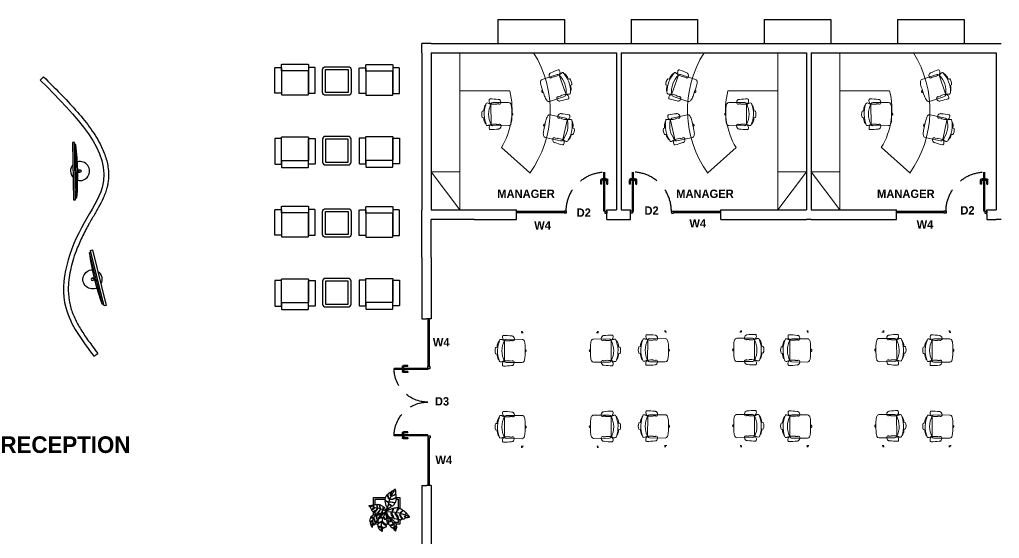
# Model space of a CAD drawing. Header units: inches. Extents: x 484217 to 497210, y -26946 to -21493.
# Drawn here: x 492017 to 492944, y -24192 to -23701 of the extents above; entities that cross this region are included whole.
import ezdxf

# ---------------------------------------------------------------- set-up
doc = ezdxf.new("R2010")
doc.units = ezdxf.units.IN
doc.header["$LTSCALE"] = 20
doc.header["$MEASUREMENT"] = 0
for name, pattern in [('DASHED', [0.75, 0.5, -0.25]), ('HIDDEN2', [0.1875, 0.125, -0.0625]), ('TRATTEGGIATA2', [9.525, 6.35, -3.175])]:
    doc.linetypes.add(name, pattern=pattern)
doc.layers.add('A-furniture', color=50, linetype='Continuous', lineweight=9)
doc.layers.add('I-ANNO-TEXT', color=7, linetype='Continuous', lineweight=18)
for name, color, linetype in [('Ceco.NET 17', 3, 'Continuous'), ('GLAZING', 4, 'Continuous'), ('I-FURN', 4, 'Continuous'), ('I-WALL-IN', 3, 'Continuous')]:
    doc.layers.add(name, color=color, linetype=linetype)
doc.styles.add('MICRO', font='')
doc.styles.get('MICRO').set_extended_font_data('MicrogrammaSSi', bold=True)

# ---------------------------------------------------------------- blocks, each defined once
blk = doc.blocks.new('A$C6A0E07C9')
at = {"layer": 'A-furniture'}
for p, q in [((-0.214, 0.272), (0.118, 0.288)), ((-0.012, 0.242), (-0.025, 0.242)), ((-0.011, 0.243), (-0.012, 0.242)), ((-0.008, 0.248), (-0.011, 0.243)), ((-0.011, 0.243), (-0.011, 0.243)), ((0.038, 0.251), (-0.003, 0.25)), ((0.042, 0.251), (0.045, 0.247)), ((0.045, 0.247), (0.046, 0.246)), ((0.046, 0.246), (0.048, 0.245)), ((0.048, 0.245), (0.048, 0.245)), ((0.159, 0.25), (0.179, -0.167)), ((-0.291, 0.02), (-0.289, 0.029)), ((-0.288, 0.01), (-0.291, 0.02)), ((-0.289, 0.029), (-0.284, 0.038)), ((-0.282, 0.002), (-0.288, 0.01)), ((-0.284, 0.038), (-0.276, 0.044)), ((-0.274, -0.003), (-0.282, 0.002)), ((-0.276, 0.044), (-0.267, 0.046)), ((-0.269, 0.177), (-0.266, 0.205)), ((0.315, 0.121), (0.306, 0.12)), ((0.313, 0.121), (0.347, 0.116)), ((0.315, 0.152), (0.319, 0.129)), ((0.351, 0.113), (0.36, 0.088)), ((0.364, 0.015), (0.358, -0.011)), ((0.36, 0.088), (0.366, 0.051)), ((0.366, 0.051), (0.364, 0.015)), ((-0.264, -0.004), (-0.274, -0.003)), ((-0.189, -0.217), (0.143, -0.2)), ((0.009, -0.176), (-0.004, -0.177)), ((0.009, -0.176), (0.009, -0.176)), ((0.01, -0.176), (0.009, -0.176)), ((0.013, -0.182), (0.01, -0.176)), ((0.059, -0.18), (0.018, -0.183)), ((0.063, -0.179), (0.066, -0.175)), ((0.066, -0.175), (0.067, -0.174)), ((0.067, -0.174), (0.069, -0.173)), ((0.069, -0.173), (0.069, -0.173)), ((0.296, -0.147), (0.284, -0.159)), ((0.311, -0.022), (0.322, -0.023)), ((0.32, -0.023), (0.355, -0.015)), ((0.355, -0.015), (0.356, -0.013)), ((0.356, -0.013), (0.358, -0.011))]:
    blk.add_line(p, q, dxfattribs=at)
for centre, radius, start, end in [((0.594, -0.035), 0.893, 162.1203, 164.4323), ((-0.21, 0.223), 0.0487, 94.526, 161.0109), ((0.027, 0.278), 0.0792, 129.4999, 189.1152), ((-0.022, 0.271), 0.0292, 192.0047, 264.4409), ((0.007, 0.283), 0.0635, 94.0792, 117.5938), ((-0.004, 0.244), 0.00623, 84.8455, 131.3174), ((0.224, -0.892), 1.257, 92.3594, 100.1757), ((0.037, 0.241), 0.0101, 64.5281, 88.6391), ((0.001, 1.553), 1.309, 272.0899, 276.676), ((0.117, 0.241), 0.0463, 34.0902, 88.4441), ((0.149, 0.274), 0.0211, 279.8693, 313.3434), ((-0.249, 0.025), 0.471, 334.5973, 30.9732), ((0.17, 0.245), 0.0129, 130.1366, 158.0173), ((0.187, 0.181), 0.0779, 100.0525, 108.2672), ((0.108, 0.326), 0.0879, 309.6726, 333.0223), ((0.172, 0.345), 0.0192, 28.1256, 89.2436), ((-1.125, 2.793), 2.849, 297.1157, 298.0695), ((-0.92, -0.013), 1.143, 14.0931, 15.0056), ((0.121, 0.323), 0.0749, 330.3794, 24.513), ((0.234, 0.223), 0.0597, 72.5282, 107.7011), ((0.195, 0.222), 0.0806, 25.5198, 45.5387), ((-0.301, 0.026), 0.614, 339.6108, 22.0467), ((0.128, 0.125), 0.189, 8.0925, 40.8276), ((0.182, 0.142), 0.452, 175.5289, 182.0991), ((72.219, 3.627), 72.574, 182.76527, 182.92488), ((0.31, 0.129), 0.0088, 301.088, 3.1667), ((0.347, 0.111), 0.00513, 22.8184, 91.0076), ((0.081, -0.062), 0.341, 182.481, 200.7553), ((-0.186, -0.16), 0.0572, 202.8821, 266.1169), ((0.052, -0.207), 0.0792, 176.5782, 236.1936), ((0.002, -0.206), 0.0292, 101.2525, 173.6887), ((0.017, -0.177), 0.00623, 234.376, 280.848), ((0.058, -0.17), 0.0101, 277.0543, 301.1654), ((0.152, -1.479), 1.309, 89.0174, 93.6036), ((0.138, -0.155), 0.0449, 276.7939, 330.1521), ((0.172, -0.191), 0.0211, 52.3501, 85.8241), ((0.197, -0.155), 0.0211, 212.6602, 229.0352), ((0.163, -0.292), 0.122, 63.0548, 80.6357), ((0.136, -0.248), 0.0879, 32.6712, 56.0209), ((-0.92, -0.013), 1.143, 350.6964, 351.6126), ((0.149, -0.244), 0.0749, 341.1805, 35.314), ((0.324, 0.055), 0.26, 246.1539, 250.8174), ((0.249, -0.153), 0.0392, 254.2998, 275.9911), ((0.254, -0.14), 0.0518, 269.3553, 293.3788), ((0.116, -0.038), 0.211, 328.6962, 1.8079), ((0.318, -0.031), 0.00903, 2.1237, 63.3709), ((0.031, -0.214), 0.0635, 248.0997, 271.6142), ((0.131, 0.976), 1.257, 265.5178, 273.334), ((0.202, -0.26), 0.0192, 276.4498, 337.5679)]:
    blk.add_arc(centre, radius, start, end, dxfattribs=at)
blk = doc.blocks.new('*U164')
at = {"layer": 'A-furniture'}
for p, q in [((2.5, -0.6), (2.5, 0)), ((3.3, -0.6), (0, -0.6)), ((0.8, -0.6), (0.8, -1.65)), ((1.992, -1.476), (2.525, -2.072))]:
    blk.add_line(p, q, dxfattribs=at)
at = {"layer": 'A-furniture', "linetype": 'HIDDEN2'}
blk.add_line((2.5, 0), (3.3, -0.6), dxfattribs=at)
at = {"layer": 'A-furniture'}
for centre, radius, start, end in [((1.189, -0.145), 1.554, 255.5214, 301.111), ((1.204, -0.234), 2.264, 237.868, 305.7215)]:
    blk.add_arc(centre, radius, start, end, dxfattribs=at)
for p, rotation in [((1.323, -1.428), 86.85652716130764), ((0.691, -2.585), 248.0226334994808), ((1.546, -2.651), 279.5773348211345)]:
    blk.add_blockref('A$C6A0E07C9', p, dxfattribs=dict(at, rotation=rotation))
blk = doc.blocks.new('EIHFEOUH')
at = {"linetype": 'ByBlock'}
for points in [[(275, 0), (-275, 0, 0.414214), (-285, -10), (-285, -130, 0.414214), (-275, -140), (275, -140, 0.414214), (285, -130), (285, -10, 0.414214)], [(-415, -70), (-295, -70, -0.414214), (-285, -80), (-285, -600, -0.414214), (-295, -610), (-415, -610, -0.414214), (-425, -600), (-425, -80, -0.414214)], [(-275, -140), (275, -140, -0.414214), (285, -150), (285, -630, -0.414214), (275, -640), (-275, -640, -0.414214), (-285, -630), (-285, -150, -0.414214)], [(415, -70), (295, -70, 0.414214), (285, -80), (285, -600, 0.414214), (295, -610), (415, -610, 0.414214), (425, -600), (425, -80, 0.414214)]]:
    blk.add_lwpolyline(points, format="xyb", close=True, dxfattribs=at)
blk = doc.blocks.new('1505774114')
for p, q in [((381, 1577, 616), (411, 1577, 616)), ((413, 1557, 26), (395, 1557, 26)), ((2781, 1557, 26), (2799, 1557, 26)), ((2813, 1577, 616), (2783, 1577, 616)), ((381, -23, 616), (411, -23, 616)), ((413, -3, 26), (395, -3, 26)), ((2781, -3, 26), (2799, -3, 26)), ((2813, -23, 616), (2783, -23, 616))]:
    blk.add_line(p, q)
at = {"extrusion": (1.22461e-16, 1, 0)}
for centre, radius in [((-381, 586, 1577), 10.5), ((-381, 586, 1577), 8.5), ((-2813, 586, 1577), 10.5), ((-2813, 586, 1577), 8.5)]:
    blk.add_circle(centre, radius, dxfattribs=at)
at = {"extrusion": (0, -1, 0)}
for centre, radius in [((381, 586, 23), 10.5), ((381, 586, 23), 8.5), ((2813, 586, 23), 10.5), ((2813, 586, 23), 8.5)]:
    blk.add_circle(centre, radius, dxfattribs=at)
blk = doc.blocks.new('glass door- 1500')
for p, q in [((410375, -9162), (410375, -8433)), ((410396, -9162), (410396, -8433)), ((411811, -9162), (411811, -8433)), ((411832, -9162), (411832, -8433)), ((410311, -8728), (410311, -8632)), ((410364, -8611), (410332, -8611)), ((410332, -8728), (410332, -8643)), ((410364, -8643), (410332, -8643)), ((410375, -8600), (410364, -8600)), ((410364, -8653), (410364, -8600)), ((410375, -8653), (410364, -8653)), ((410396, -8600), (410407, -8600)), ((410396, -8653), (410407, -8653)), ((410407, -8653), (410407, -8600)), ((410407, -8611), (410439, -8611)), ((410407, -8643), (410439, -8643)), ((410439, -8728), (410439, -8643)), ((410461, -8728), (410461, -8632)), ((411747, -8728), (411747, -8632)), ((411800, -8611), (411768, -8611)), ((411800, -8643), (411768, -8643)), ((411768, -8728), (411768, -8643)), ((411811, -8600), (411800, -8600)), ((411800, -8653), (411800, -8600)), ((411811, -8653), (411800, -8653)), ((411832, -8600), (411843, -8600)), ((411832, -8653), (411843, -8653)), ((411843, -8653), (411843, -8600)), ((411843, -8611), (411875, -8611)), ((411843, -8643), (411875, -8643)), ((411875, -8728), (411875, -8643)), ((411896, -8728), (411896, -8632)), ((410332, -8728), (410311, -8728)), ((410439, -8728), (410461, -8728)), ((411768, -8728), (411747, -8728)), ((411875, -8728), (411896, -8728)), ((410332, -9162), (410332, -9209)), ((410375, -9162), (410332, -9162)), ((410375, -9209), (410332, -9209)), ((410375, -9162), (410375, -9209)), ((410375, -9162), (410375, -9209)), ((410375, -9162), (410396, -9162)), ((411832, -9162), (411811, -9162)), ((411832, -9162), (411832, -9209)), ((411832, -9162), (411832, -9209)), ((411832, -9162), (411875, -9162)), ((411832, -9209), (411875, -9209)), ((411875, -9162), (411875, -9209))]:
    blk.add_line(p, q)
for points in [[(410375, -8433), (410396, -8433)], [(411832, -8433), (411811, -8433)]]:
    blk.add_lwpolyline(points)
at = {"linetype": 'DASHED', "ltscale": 50}
for centre, start, end in [((410375, -9162), 0, 90), ((411832, -9162), 90, 180)]:
    blk.add_arc(centre, 729, start, end, dxfattribs=at)
for centre, start, end in [((410332, -8632), 90, 180), ((410439, -8632), 0, 90), ((411768, -8632), 90, 180), ((411875, -8632), 0, 90)]:
    blk.add_arc(centre, 21.4, start, end)
blk = doc.blocks.new('glass doors- 900')
for p, q in [((387017, -14483), (387017, -14387)), ((387070, -14366), (387038, -14366)), ((387038, -14483), (387038, -14398)), ((387070, -14398), (387038, -14398)), ((387081, -14355), (387070, -14355)), ((387070, -14408), (387070, -14355)), ((387081, -14408), (387070, -14408)), ((387081, -15046), (387081, -14225)), ((387102, -15046), (387102, -14226)), ((387102, -14355), (387113, -14355)), ((387102, -14408), (387113, -14408)), ((387113, -14408), (387113, -14355)), ((387113, -14366), (387145, -14366)), ((387113, -14398), (387145, -14398)), ((387145, -14483), (387145, -14398)), ((387167, -14483), (387167, -14387)), ((387038, -14483), (387017, -14483)), ((387145, -14483), (387167, -14483)), ((387038, -15046), (387038, -15093)), ((387081, -15046), (387038, -15046)), ((387081, -15093), (387038, -15093)), ((387081, -15046), (387081, -15093)), ((387081, -15046), (387081, -15093)), ((387081, -15046), (387102, -15046)), ((387895, -15046), (387895, -15093)), ((387895, -15046), (387895, -15093)), ((387895, -15046), (387895, -15046)), ((387895, -15046), (387938, -15046)), ((387895, -15093), (387938, -15093)), ((387938, -15046), (387938, -15093))]:
    blk.add_line(p, q)
for centre, start, end in [((387038, -14387), 90, 180), ((387145, -14387), 0, 90)]:
    blk.add_arc(centre, 21.4, start, end)
at = {"linetype": 'DASHED', "ltscale": 50}
blk.add_arc((387070, -15050), 825, 358.6028, 89.255, dxfattribs=at)
blk = doc.blocks.new('asdas')
for points in [[(124, 1937.4), (95.1, 1820.9)], [(99, 1819.9), (127.9, 1936.4)], [(127.9, 1936.4), (124, 1937.4)], [(102.8, 1823.1), (129.8, 1931.8)], [(129.8, 1931.8), (126.9, 1932.5)], [(118.3, 1874.4), (123.2, 1873.2)], [(118.9, 1876.8), (121.4, 1876.2)], [(119.5, 1879.2), (124.4, 1878)], [(95.1, 1820.9), (99, 1819.9)], [(99.9, 1823.8), (102.8, 1823.1)]]:
    blk.add_lwpolyline(points)
for points in [[(102.8, 1823.1, 0.053571), (129.8, 1931.8)], [(114.2, 1858, 1.292134), (123.6, 1895.6)], [(112.8, 1892.3, 0.392563), (106.3, 1865.9)]]:
    blk.add_lwpolyline(points, format="xyb")
blk.add_circle((123.8, 1875.6), 2.5)
blk = doc.blocks.new('Drawing10')
at = {"layer": 'Ceco.NET 17', "color": 7}
for p, q in [((-0.02, 0.263), (-0.059, 0.273)), ((0.029, 0.247), (-0.02, 0.263)), ((0.07, 0.24), (0.029, 0.247)), ((0.103, 0.231), (0.07, 0.24)), ((0.156, 0.21), (0.103, 0.231)), ((0.189, 0.199), (0.156, 0.21))]:
    blk.add_line(p, q, dxfattribs=at)
for points in [[(0.331, 0.528), (0.32, 0.524), (0.312, 0.519), (0.305, 0.512), (0.303, 0.502), (0.302, 0.488), (0.297, 0.489), (0.297, 0.5), (0.294, 0.505), (0.289, 0.504), (0.28, 0.496), (0.271, 0.491), (0.266, 0.483), (0.266, 0.466), (0.266, 0.443), (0.266, 0.43), (0.262, 0.426), (0.26, 0.433), (0.259, 0.456), (0.261, 0.479), (0.255, 0.482), (0.243, 0.473), (0.234, 0.468), (0.226, 0.462), (0.22, 0.453), (0.218, 0.439), (0.225, 0.417), (0.233, 0.398), (0.243, 0.379), (0.242, 0.371), (0.236, 0.375), (0.232, 0.386), (0.223, 0.402), (0.212, 0.423), (0.209, 0.437), (0.198, 0.435), (0.188, 0.417), (0.184, 0.408), (0.18, 0.396), (0.174, 0.372), (0.189, 0.355), (0.203, 0.347), (0.221, 0.334), (0.227, 0.323), (0.23, 0.315), (0.224, 0.319), (0.217, 0.33), (0.2, 0.34), (0.183, 0.352), (0.174, 0.355), (0.174, 0.348), (0.177, 0.325), (0.183, 0.3), (0.19, 0.282), (0.203, 0.266), (0.203, 0.253), (0.194, 0.21), (0.213, 0.227), (0.233, 0.24), (0.269, 0.267), (0.269, 0.27), (0.26, 0.283), (0.237, 0.295), (0.233, 0.306), (0.241, 0.302), (0.265, 0.293), (0.279, 0.277), (0.288, 0.276), (0.289, 0.275), (0.292, 0.278), (0.308, 0.291), (0.319, 0.301), (0.325, 0.309), (0.32, 0.318), (0.302, 0.321), (0.281, 0.325), (0.255, 0.331), (0.243, 0.335), (0.248, 0.336), (0.269, 0.337), (0.297, 0.331), (0.325, 0.325), (0.335, 0.326), (0.341, 0.338), (0.345, 0.361), (0.349, 0.379), (0.349, 0.394), (0.332, 0.39), (0.302, 0.376), (0.276, 0.372), (0.258, 0.37), (0.259, 0.376), (0.278, 0.377), (0.297, 0.384), (0.318, 0.394), (0.338, 0.4), (0.346, 0.41), (0.345, 0.427), (0.343, 0.446), (0.323, 0.442), (0.306, 0.43), (0.285, 0.42), (0.272, 0.42), (0.286, 0.427), (0.309, 0.438), (0.328, 0.452), (0.34, 0.456), (0.34, 0.479), (0.34, 0.499), (0.34, 0.512), (0.336, 0.519)], [(-0.066, 0.275), (-0.059, 0.28), (-0.052, 0.283), (-0.038, 0.283), (-0.021, 0.284), (-0.008, 0.285), (-0.001, 0.28), (0.001, 0.27), (0.005, 0.258), (0.009, 0.257), (0.006, 0.266), (0.004, 0.277), (0.005, 0.287), (0.009, 0.289), (0.02, 0.292), (0.03, 0.295), (0.038, 0.296), (0.048, 0.289), (0.052, 0.271), (0.055, 0.257), (0.057, 0.245), (0.063, 0.247), (0.06, 0.265), (0.055, 0.282), (0.051, 0.293), (0.049, 0.298), (0.052, 0.3), (0.067, 0.298), (0.08, 0.297), (0.093, 0.295), (0.094, 0.279), (0.097, 0.261), (0.102, 0.245), (0.103, 0.236), (0.107, 0.232), (0.109, 0.237), (0.105, 0.253), (0.1, 0.268), (0.099, 0.281), (0.103, 0.293), (0.109, 0.29), (0.118, 0.283), (0.131, 0.278), (0.144, 0.268), (0.147, 0.25), (0.145, 0.229), (0.148, 0.216), (0.151, 0.222), (0.151, 0.232), (0.15, 0.246), (0.151, 0.254), (0.149, 0.261), (0.153, 0.261), (0.16, 0.255), (0.17, 0.243), (0.175, 0.232), (0.184, 0.219), (0.192, 0.204), (0.184, 0.192), (0.172, 0.182), (0.164, 0.173), (0.153, 0.168), (0.138, 0.166), (0.128, 0.169), (0.131, 0.178), (0.139, 0.192), (0.144, 0.201), (0.145, 0.207), (0.136, 0.207), (0.13, 0.198), (0.123, 0.175), (0.119, 0.165), (0.113, 0.16), (0.101, 0.159), (0.086, 0.159), (0.076, 0.16), (0.07, 0.168), (0.077, 0.18), (0.094, 0.197), (0.105, 0.21), (0.108, 0.221), (0.104, 0.225), (0.097, 0.212), (0.086, 0.2), (0.075, 0.19), (0.066, 0.176), (0.059, 0.166), (0.051, 0.163), (0.037, 0.164), (0.027, 0.167), (0.011, 0.182), (0.024, 0.189), (0.046, 0.208), (0.056, 0.22), (0.06, 0.228), (0.061, 0.236), (0.054, 0.234), (0.048, 0.221), (0.034, 0.207), (0.02, 0.2), (0.006, 0.19), (-0.006, 0.192), (-0.016, 0.199), (-0.022, 0.206), (-0.025, 0.215), (-0.009, 0.225), (0.006, 0.233), (0.015, 0.242), (0.01, 0.245), (0, 0.238), (-0.011, 0.232), (-0.025, 0.222), (-0.03, 0.223), (-0.033, 0.231), (-0.041, 0.249), (-0.053, 0.26), (-0.063, 0.271)], [(-0.02, -0.051), (-0.027, -0.031), (-0.033, -0.013), (-0.042, 0.014), (-0.044, 0.024), (-0.029, 0.039), (-0.019, 0.044), (-0.016, 0.05), (-0.023, 0.049), (-0.034, 0.045), (-0.042, 0.037), (-0.049, 0.037), (-0.053, 0.049), (-0.049, 0.062), (-0.045, 0.089), (-0.037, 0.094), (-0.019, 0.097), (-0.004, 0.096), (0, 0.099), (-0.007, 0.101), (-0.027, 0.105), (-0.039, 0.105), (-0.037, 0.111), (-0.028, 0.119), (-0.014, 0.13), (-0.001, 0.143), (0.017, 0.14), (0.033, 0.129), (0.045, 0.128), (0.038, 0.133), (0.027, 0.138), (0.027, 0.145), (0.037, 0.147), (0.069, 0.152), (0.123, 0.156), (0.151, 0.158), (0.123, 0.138), (0.091, 0.116), (0.071, 0.087), (0.054, 0.088), (0.05, 0.102), (0.057, 0.122), (0.054, 0.125), (0.046, 0.111), (0.044, 0.093), (0.051, 0.08), (0.055, 0.068), (0.049, 0.052), (0.039, 0.035), (0.025, 0.043), (0.021, 0.065), (0.012, 0.088), (0.004, 0.093), (0.009, 0.078), (0.014, 0.06), (0.016, 0.044), (0.023, 0.032), (0.031, 0.023), (0.024, 0.008), (0.015, -0.005), (0.009, -0.013), (0, 0), (-0.004, 0.026), (-0.01, 0.039), (-0.012, 0.029), (-0.007, 0.004), (-0.004, -0.007), (0.003, -0.017), (-0.011, -0.021), (-0.018, -0.023)], [(0.547, 0.11), (0.54, 0.118), (0.532, 0.126), (0.525, 0.137), (0.516, 0.148), (0.509, 0.156), (0.5, 0.156), (0.49, 0.152), (0.48, 0.141), (0.478, 0.146), (0.486, 0.156), (0.5, 0.159), (0.5, 0.166), (0.494, 0.172), (0.48, 0.183), (0.468, 0.192), (0.455, 0.2), (0.441, 0.194), (0.428, 0.187), (0.419, 0.178), (0.411, 0.169), (0.405, 0.172), (0.414, 0.183), (0.423, 0.191), (0.434, 0.198), (0.441, 0.202), (0.446, 0.208), (0.437, 0.213), (0.416, 0.227), (0.401, 0.232), (0.387, 0.234), (0.37, 0.217), (0.362, 0.2), (0.351, 0.184), (0.342, 0.185), (0.354, 0.197), (0.36, 0.213), (0.369, 0.226), (0.376, 0.235), (0.375, 0.241), (0.365, 0.245), (0.35, 0.245), (0.332, 0.242), (0.31, 0.239), (0.301, 0.227), (0.293, 0.205), (0.288, 0.186), (0.284, 0.196), (0.291, 0.218), (0.295, 0.226), (0.297, 0.231), (0.293, 0.234), (0.278, 0.23), (0.257, 0.222), (0.245, 0.217), (0.23, 0.21), (0.219, 0.207), (0.193, 0.203), (0.197, 0.184), (0.202, 0.158), (0.211, 0.143), (0.223, 0.13), (0.23, 0.115), (0.248, 0.106), (0.267, 0.098), (0.294, 0.089), (0.297, 0.095), (0.294, 0.111), (0.284, 0.125), (0.273, 0.14), (0.267, 0.158), (0.267, 0.172), (0.271, 0.174), (0.277, 0.171), (0.277, 0.152), (0.288, 0.135), (0.296, 0.124), (0.305, 0.103), (0.306, 0.087), (0.325, 0.084), (0.344, 0.081), (0.362, 0.076), (0.368, 0.082), (0.366, 0.093), (0.354, 0.119), (0.344, 0.135), (0.336, 0.148), (0.328, 0.168), (0.334, 0.172), (0.346, 0.152), (0.358, 0.13), (0.373, 0.107), (0.377, 0.091), (0.376, 0.078), (0.383, 0.072), (0.403, 0.068), (0.412, 0.067), (0.426, 0.069), (0.43, 0.074), (0.422, 0.085), (0.416, 0.103), (0.405, 0.125), (0.401, 0.139), (0.401, 0.148), (0.407, 0.147), (0.411, 0.135), (0.419, 0.116), (0.427, 0.095), (0.438, 0.082), (0.454, 0.076), (0.462, 0.078), (0.473, 0.085), (0.479, 0.096), (0.47, 0.116), (0.474, 0.124), (0.478, 0.112), (0.485, 0.101), (0.49, 0.094), (0.501, 0.098), (0.515, 0.102), (0.524, 0.106), (0.537, 0.105)], [(0.203, 0.147), (0.221, 0.112), (0.237, 0.101), (0.268, 0.081), (0.273, 0.073), (0.272, 0.067), (0.27, 0.056), (0.274, 0.051), (0.278, 0.064), (0.283, 0.071), (0.29, 0.066), (0.298, 0.059), (0.31, 0.052), (0.313, 0.037), (0.311, 0.023), (0.307, 0.007), (0.31, -0.006), (0.316, 0), (0.315, 0.011), (0.318, 0.027), (0.322, 0.035), (0.327, 0.03), (0.335, 0.013), (0.345, -0.005), (0.344, -0.017), (0.333, -0.03), (0.322, -0.044), (0.33, -0.043), (0.337, -0.033), (0.348, -0.031), (0.349, -0.048), (0.344, -0.067), (0.339, -0.086), (0.335, -0.104), (0.312, -0.083), (0.306, -0.071), (0.299, -0.066), (0.302, -0.055), (0.313, -0.049), (0.315, -0.041), (0.306, -0.046), (0.294, -0.053), (0.291, -0.06), (0.279, -0.055), (0.266, -0.047), (0.255, -0.032), (0.269, -0.019), (0.287, -0.014), (0.3, -0.011), (0.299, -0.004), (0.286, -0.007), (0.271, -0.009), (0.256, -0.017), (0.247, -0.019), (0.238, -0.009), (0.233, 0.008), (0.233, 0.019), (0.228, 0.033), (0.237, 0.041), (0.256, 0.042), (0.265, 0.044), (0.264, 0.049), (0.256, 0.047), (0.236, 0.046), (0.228, 0.045), (0.222, 0.073), (0.216, 0.101), (0.206, 0.131)]]:
    blk.add_lwpolyline(points, close=True, dxfattribs=at)
for points in [[(0.206, 0.225), (0.234, 0.312), (0.243, 0.364), (0.261, 0.413), (0.297, 0.476), (0.326, 0.508)], [(0, 0.276), (0, 0.4), (0.182, 0.4)], [(0.025, 0.293), (0.025, 0.375), (0.175, 0.375)], [(0.224, 0.4), (0.232, 0.4)], [(0.237, 0.375), (0.242, 0.375)], [(0.259, 0.375), (0.295, 0.375)], [(0.338, 0.4), (0.4, 0.4), (0.4, 0.232)], [(0.348, 0.375), (0.375, 0.375), (0.375, 0.24)], [(0.126, 0.15), (0.09, 0.139), (0.044, 0.125), (0.007, 0.107), (-0.008, 0.075), (-0.019, 0.031), (-0.023, -0.012)], [(0, 0.23), (0, 0.238)], [(0, 0.142), (0, 0.191)], [(0.025, 0.19), (0.025, 0.202)], [(0.025, 0.134), (0.025, 0.169)], [(0.191, 0.189), (0.191, 0.164), (0.19, 0.141), (0.192, 0.118), (0.197, 0.094), (0.2, 0.079), (0.194, 0.076), (0.179, 0.082), (0.168, 0.093), (0.161, 0.107), (0.154, 0.102), (0.16, 0.091), (0.17, 0.076), (0.189, 0.069), (0.204, 0.057), (0.205, 0.04), (0.208, 0.023), (0.207, 0.007), (0.202, -0.007), (0.191, -0.008), (0.166, 0.008), (0.152, 0.026), (0.139, 0.043), (0.134, 0.037), (0.142, 0.022), (0.155, 0.007), (0.177, -0.01), (0.191, -0.021), (0.193, -0.032), (0.183, -0.043), (0.173, -0.051), (0.157, -0.061), (0.142, -0.052), (0.13, -0.036), (0.12, -0.034), (0.124, -0.043), (0.137, -0.054), (0.149, -0.063), (0.148, -0.067), (0.134, -0.077), (0.132, -0.096), (0.132, -0.113), (0.12, -0.102), (0.105, -0.09), (0.089, -0.075), (0.081, -0.058), (0.084, -0.048), (0.105, -0.042), (0.116, -0.037), (0.111, -0.031), (0.094, -0.037), (0.081, -0.04), (0.072, -0.043), (0.072, -0.025), (0.072, -0.007), (0.072, 0.008), (0.082, 0.015), (0.108, 0.023), (0.117, 0.031), (0.121, 0.039), (0.112, 0.035), (0.102, 0.028), (0.084, 0.025), (0.072, 0.035), (0.072, 0.055), (0.078, 0.07), (0.087, 0.087), (0.099, 0.088), (0.124, 0.093), (0.14, 0.094), (0.135, 0.098), (0.121, 0.099), (0.102, 0.098), (0.098, 0.102), (0.103, 0.108), (0.116, 0.119), (0.13, 0.132), (0.191, 0.189)], [(0.185, 0.178), (0.165, 0.136), (0.14, 0.087), (0.126, 0.037), (0.12, -0.01), (0.114, -0.055), (0.117, -0.082), (0.127, -0.102)], [(0.212, 0.19), (0.269, 0.184), (0.331, 0.182), (0.383, 0.173), (0.451, 0.152), (0.511, 0.127), (0.529, 0.115)], [(0.375, 0.234), (0.375, 0.222)], [(0.072, 0), (0.018, 0)], [(0.025, 0.03), (0.025, 0.042)], [(0.11, 0.025), (0.029, 0.025)], [(0.153, 0.025), (0.14, 0.025)], [(0.179, 0), (0.164, 0)], [(0.235, 0), (0.204, 0)], [(0.231, 0.025), (0.207, 0.025)], [(0.218, 0.108), (0.265, 0.06), (0.283, 0.028), (0.312, -0.014), (0.323, -0.05), (0.331, -0.093)], [(0.315, 0), (0.309, 0)], [(0.318, 0.025), (0.311, 0.025)], [(0.375, 0.099), (0.375, 0.025), (0.33, 0.025)], [(0.4, 0.068), (0.4, 0), (0.342, 0)]]:
    blk.add_lwpolyline(points, dxfattribs=at)
for radius, start, end in [(0.152, 66.8462, 69.1635), (0.152, 207.3985, 208.1983), (0.11, 239.4978, 242.4297), (0.11, 256.133, 263.4421)]:
    blk.add_arc((0.19, 0.193), radius, start, end, dxfattribs=at)

msp = doc.modelspace()

# ---------------------------------------------------------------- linework, layer by layer
for p, q in [((492469.5, -23701.35, 6.93), (492469.5, -23723.85, 6.93)), ((492532.5, -23701.35, 6.93), (492532.5, -23723.85, 6.93)), ((492595.5, -23701.35, 6.93), (492595.5, -23723.85, 6.93)), ((492658.5, -23701.35, 6.93), (492658.5, -23723.85, 6.93)), ((492721.5, -23701.35, 6.93), (492721.5, -23723.85, 6.93)), ((492784.5, -23701.35, 6.93), (492784.5, -23723.85, 6.93)), ((492847.5, -23701.35, 6.93), (492847.5, -23723.85, 6.93)), ((492910.5, -23701.35, 6.93), (492910.5, -23723.85, 6.93)), ((492039.94, -23755.59, 6.93), (492036.77, -23758.79, 6.93)), ((492087.52, -24019.9, 6.93), (492091.11, -24017.19, 6.93))]:
    msp.add_line(p, q)
msp.add_spline([(492036.77, -23758.79, 6.93), (492095.27, -23860.11, 6.93), (492078.25, -23893.55, 6.93), (492060.86, -23973.73, 6.93), (492087.52, -24019.9, 6.93)], degree=3)
msp.add_open_spline([(492039.94, -23755.59, 6.93), (492045.16, -23760.77, 6.93), (492050.39, -23765.97, 6.93), (492060.57, -23776.4, 6.93), (492065.53, -23781.63, 6.93), (492074.84, -23792.15, 6.93), (492079.2, -23797.43, 6.93), (492087.01, -23808.09, 6.93), (492090.46, -23813.46, 6.93), (492095.29, -23822.73, 6.93), (492096.97, -23826.59, 6.93), (492099.58, -23834.39, 6.93), (492100.51, -23838.34, 6.93), (492101.39, -23845.6, 6.93), (492101.47, -23848.91, 6.93), (492101.08, -23853.86, 6.93), (492100.87, -23855.5, 6.93), (492100.37, -23858.21, 6.93), (492100.14, -23859.27, 6.93), (492099.65, -23861.18, 6.93), (492099.41, -23862.03, 6.93), (492098.88, -23863.72, 6.93), (492098.6, -23864.56, 6.93), (492097.68, -23867.06, 6.93), (492097, -23868.71, 6.93), (492094.86, -23873.44, 6.93), (492093.25, -23876.49, 6.93), (492089.85, -23882.57, 6.93), (492088.06, -23885.6, 6.93), (492085.39, -23890.15, 6.93), (492084.5, -23891.67, 6.93), (492083.04, -23894.2, 6.93), (492082.47, -23895.21, 6.93), (492081.34, -23897.24, 6.93), (492080.79, -23898.26, 6.93), (492079.15, -23901.33, 6.93), (492078.08, -23903.4, 6.93), (492075.02, -23909.66, 6.93), (492073.13, -23913.89, 6.93), (492069.07, -23924.23, 6.93), (492067.1, -23930.36, 6.93), (492064.29, -23942.5, 6.93), (492063.45, -23948.52, 6.93), (492063.16, -23958.69, 6.93), (492063.4, -23962.92, 6.93), (492064.36, -23968.95, 6.93), (492064.76, -23970.84, 6.93), (492065.73, -23974.57, 6.93), (492066.32, -23976.42, 6.93), (492068.35, -23981.96, 6.93), (492070.06, -23985.63, 6.93), (492074.03, -23992.91, 6.93), (492076.29, -23996.53, 6.93), (492081.16, -24003.76, 6.93), (492083.77, -24007.37, 6.93), (492087.99, -24013.05, 6.93), (492089.55, -24015.12, 6.93), (492091.11, -24017.19, 6.93)], degree=3, knots=[0, 0, 0, 0, 57.064339, 57.064339, 114.128678, 114.128678, 171.193018, 171.193018, 228.257357, 228.257357, 268.319604, 268.319604, 308.381852, 308.381852, 341.286461, 341.286461, 357.598545, 357.598545, 368.155775, 368.155775, 376.613663, 376.613663, 385.071552, 385.071552, 401.987328, 401.987328, 433.867763, 433.867763, 465.748198, 465.748198, 481.645141, 481.645141, 492.193353, 492.193353, 502.741564, 502.741564, 523.837988, 523.837988, 566.030834, 566.030834, 626.217574, 626.217574, 686.404314, 686.404314, 730.748683, 730.748683, 751.400954, 751.400954, 772.053225, 772.053225, 813.563208, 813.563208, 855.073191, 855.073191, 896.583174, 896.583174, 920.254065, 920.254065, 920.254065, 920.254065])
at = {"layer": 'GLAZING', "elevation": 6.93}
for points in [[(492532.18, -23882.89), (492487.18, -23882.89)], [(492532.18, -23884.24), (492487.18, -23884.24)], [(492532.18, -23882.89), (492532.18, -23884.24)], [(492635.56, -23882.89), (492635.56, -23884.24)], [(492680.56, -23882.89), (492635.56, -23882.89)], [(492680.56, -23884.24), (492635.56, -23884.24)], [(492891.45, -23882.89), (492846.45, -23882.89)], [(492891.45, -23884.24), (492846.45, -23884.24)], [(492891.45, -23882.89), (492891.45, -23884.24)], [(492403.67, -24029.51), (492403.67, -23984.51)], [(492405.02, -24029.51), (492405.02, -23984.51)], [(492403.67, -24029.51), (492405.02, -24029.51)], [(492403.67, -24029.51), (492405.02, -24029.51)], [(492403.67, -24097.01), (492405.02, -24097.01)], [(492403.67, -24142.01), (492403.67, -24097.01)], [(492403.67, -24097.01), (492405.02, -24097.01)], [(492405.02, -24142.01), (492405.02, -24097.01)]]:
    msp.add_lwpolyline(points, dxfattribs=at)
at = {"layer": 'I-FURN', "elevation": 6.93}
for points in [[(492328.05, -23772.96), (492306.45, -23772.96, -0.414214), (492303.75, -23770.26), (492303.75, -23748.66, -0.414214), (492306.45, -23745.96), (492328.05, -23745.96, -0.414214), (492330.75, -23748.66), (492330.75, -23770.26, -0.414214)], [(492328.05, -23811.89), (492306.45, -23811.89, 0.414214), (492303.75, -23814.59), (492303.75, -23836.19, 0.414214), (492306.45, -23838.89), (492328.05, -23838.89, 0.414214), (492330.75, -23836.19), (492330.75, -23814.59, 0.414214)], [(492328.05, -23907.31), (492306.45, -23907.31, -0.414214), (492303.75, -23904.61), (492303.75, -23883.01, -0.414214), (492306.45, -23880.31), (492328.05, -23880.31, -0.414214), (492330.75, -23883.01), (492330.75, -23904.61, -0.414214)], [(492328.05, -23946.25), (492306.45, -23946.25, 0.414214), (492303.75, -23948.95), (492303.75, -23970.55, 0.414214), (492306.45, -23973.25), (492328.05, -23973.25, 0.414214), (492330.75, -23970.55), (492330.75, -23948.95, 0.414214)]]:
    msp.add_lwpolyline(points, format="xyb", close=True, dxfattribs=at)
for points in [[(492328.05, -23770.26), (492306.45, -23770.26), (492306.45, -23748.66), (492328.05, -23748.66)], [(492328.05, -23814.59), (492306.45, -23814.59), (492306.45, -23836.19), (492328.05, -23836.19)], [(492328.05, -23904.61), (492306.45, -23904.61), (492306.45, -23883.01), (492328.05, -23883.01)], [(492328.05, -23948.95), (492306.45, -23948.95), (492306.45, -23970.55), (492328.05, -23970.55)]]:
    msp.add_lwpolyline(points, close=True, dxfattribs=at)
at = {"layer": 'I-WALL-IN'}
for p, q in [((492469.5, -23701.35, 6.93), (492532.5, -23701.35, 6.93)), ((492595.5, -23701.35, 6.93), (492658.5, -23701.35, 6.93)), ((492721.5, -23701.35, 6.93), (492784.5, -23701.35, 6.93)), ((492847.5, -23701.35, 6.93), (492910.5, -23701.35, 6.93)), ((492406.54, -23723.85, 6.93), (492397.54, -23723.85, 6.93)), ((492397.54, -23732.85, 6.93), (492397.54, -23723.85, 6.93)), ((492406.54, -23723.85, 6.93), (492581.68, -23723.85, 6.93)), ((492581.68, -23723.85, 6.93), (492586.18, -23723.85, 6.93)), ((492586.18, -23723.85, 6.93), (492761.31, -23723.85, 6.93)), ((492761.31, -23723.85, 6.93), (492765.81, -23723.85, 6.93)), ((492765.81, -23723.85, 6.93), (492940.95, -23723.85, 6.93)), ((492940.95, -23723.85, 6.93), (492945.45, -23723.85, 6.93)), ((492397.54, -23732.85, 6.93), (492397.54, -23881.35, 6.93)), ((492406.54, -23732.85, 6.93), (492581.68, -23732.85, 6.93)), ((492406.54, -23732.85, 6.93), (492406.54, -23881.35, 6.93)), ((492581.68, -23732.85, 6.93), (492581.68, -23881.35, 6.93)), ((492586.18, -23732.85, 6.93), (492761.31, -23732.85, 6.93)), ((492586.18, -23732.85, 6.93), (492586.18, -23881.35, 6.93)), ((492761.31, -23732.85, 6.93), (492761.31, -23881.35, 6.93)), ((492765.81, -23732.85, 6.93), (492940.95, -23732.85, 6.93)), ((492765.81, -23732.85, 6.93), (492765.81, -23881.35, 6.93)), ((492940.95, -23732.85, 6.93), (492940.95, -23881.35, 6.93)), ((492397.54, -23926.35, 6.93), (492397.54, -23881.35, 6.93)), ((492406.54, -23881.35, 6.93), (492447.04, -23881.35, 6.93)), ((492487.18, -23885.85, 6.93), (492487.18, -23881.35, 6.93)), ((492487.18, -23890.35, 6.93), (492487.18, -23884.24, 6.93)), ((492572.68, -23885.85, 6.93), (492572.68, -23881.35, 6.93)), ((492572.68, -23890.35, 6.93), (492572.68, -23885.85, 6.93)), ((492595.06, -23885.85, 6.93), (492595.06, -23881.35, 6.93)), ((492595.06, -23890.35, 6.93), (492595.06, -23885.85, 6.93)), ((492680.56, -23885.85, 6.93), (492680.56, -23881.35, 6.93)), ((492680.56, -23890.35, 6.93), (492680.56, -23885.85, 6.93)), ((492846.45, -23885.85, 6.93), (492846.45, -23881.35, 6.93)), ((492846.45, -23890.35, 6.93), (492846.45, -23885.85, 6.93)), ((492931.95, -23885.85, 6.93), (492931.95, -23881.35, 6.93)), ((492931.95, -23885.85, 6.93), (492931.95, -23890.35, 6.93)), ((492406.54, -23926.35, 6.93), (492406.54, -23890.35, 6.93)), ((492447.04, -23890.35, 6.93), (492406.54, -23890.35, 6.93)), ((492581.68, -23890.35, 6.93), (492586.18, -23890.35, 6.93)), ((492765.81, -23890.35, 6.93), (492761.31, -23890.35, 6.93)), ((492945.45, -23890.35, 6.93), (492940.95, -23890.35, 6.93)), ((492397.54, -23926.35, 6.93), (492397.54, -23984.51, 6.93)), ((492406.54, -23926.35, 6.93), (492406.54, -23984.51, 6.93)), ((492397.54, -23984.51, 6.93), (492402.04, -23984.51, 6.93)), ((492397.54, -24142.01, 6.93), (492397.54, -24200.17, 6.93)), ((492397.54, -24142.01, 6.93), (492402.04, -24142.01, 6.93)), ((492406.54, -24142.01, 6.93), (492406.54, -24200.17, 6.93))]:
    msp.add_line(p, q, dxfattribs=at)
at = {"layer": 'I-WALL-IN', "elevation": 6.93}
for points in [[(492447.04, -23881.35), (492487.18, -23881.35)], [(492572.68, -23881.35), (492581.68, -23881.35)], [(492586.18, -23881.35), (492595.06, -23881.35)], [(492680.56, -23881.35), (492761.31, -23881.35)], [(492765.81, -23881.35), (492846.45, -23881.35)], [(492931.95, -23881.35), (492940.95, -23881.35)], [(492447.04, -23890.35), (492487.18, -23890.35)], [(492572.68, -23890.35), (492581.68, -23890.35)], [(492586.18, -23890.35), (492595.06, -23890.35)], [(492680.56, -23890.35), (492761.31, -23890.35)], [(492765.81, -23890.35), (492846.45, -23890.35)], [(492931.95, -23890.35), (492940.95, -23890.35)], [(492406.54, -23984.51), (492402.04, -23984.51)], [(492406.54, -24142.01), (492402.04, -24142.01)]]:
    msp.add_lwpolyline(points, dxfattribs=at)

# ---------------------------------------------------------------- block references
at = {"yscale": 44.99999999999999, "zscale": 44.99999999999999}
for p, xscale, rotation in [((492406.54, -23732.85, 6.93), -44.99999999999999, 90), ((492761.31, -23732.85, 6.93), 44.99999999999999, 270), ((492765.81, -23732.85, 6.93), -44.99999999999999, 90)]:
    msp.add_blockref('*U164', p, dxfattribs=dict(at, xscale=xscale, rotation=rotation))
at = {"linetype": 'Continuous', "xscale": 0.45, "yscale": 0.45, "zscale": 0.45, "rotation": 15.00000000019579}
msp.add_blockref('asdas', (492238.98, -24674.32, 3.81), dxfattribs=at)
at = {"linetype": 'Continuous', "xscale": -0.45, "yscale": 0.45, "zscale": 0.45}
msp.add_blockref('asdas', (492141.81, -24791.16, 3.81), dxfattribs=at)
at = {"layer": 'A-furniture'}
for p, xscale, yscale, zscale, rotation in [((492483.42, -24013.18, 6.92), 45.00000000027777, 45.00000000027777, 45.00000000027777, 176.8565271613339), ((492569.01, -24012.86, 45.86), -45.00000000027777, 45, 45, 183.1434728386661), ((492618.95, -24012.52, 7.2), 45.00000000027777, 45.00000000027777, 45.00000000027777, 176.8565271613339), ((492704.54, -24012.2, 46.14), -45.00000000027777, 45, 45, 183.1434728386661), ((492753.42, -24012.64, 5.34), 45.00000000027777, 45.00000000027777, 45.00000000027777, 176.8565271613339), ((492839.01, -24012.32, 44.28), -45.00000000027777, 45, 45, 183.1434728386661), ((492887.9, -24012.77, 4.57), 45.00000000027777, 45.00000000027777, 45.00000000027777, 176.8565271613339), ((492483.42, -24085.18, 6.11), 45.00000000027777, 45.00000000027777, 45.00000000027777, 176.8565271613339), ((492569.01, -24084.86, 45.05), -45.00000000027777, 45, 45, 183.1434728386661), ((492618.95, -24084.52, 6.39), 45.00000000027777, 45.00000000027777, 45.00000000027777, 176.8565271613339), ((492704.54, -24084.2, 45.33), -45.00000000027777, 45, 45, 183.1434728386661), ((492753.42, -24084.64, 6.15), 45.00000000027777, 45.00000000027777, 45.00000000027777, 176.8565271613339), ((492839.01, -24084.32, 45.09), -45.00000000027777, 45, 45, 183.1434728386661), ((492887.9, -24084.77, 5.38), 45.00000000027777, 45.00000000027777, 45.00000000027777, 176.8565271613339)]:
    msp.add_blockref('A$C6A0E07C9', p, dxfattribs=dict(at, xscale=xscale, yscale=yscale, zscale=zscale, rotation=rotation))
at = {"layer": 'Ceco.NET 17', "xscale": 62.77618433859136, "yscale": 62.77618433859136, "zscale": 62.77618433859136}
msp.add_blockref('Drawing10', (492351.78, -24178.74, 17.55), dxfattribs=at)
at = {"layer": 'GLAZING'}
for p, xscale, yscale, zscale in [((509989.39, -23205.46, 6.93), -0.04500000025145709, 0.04499999998952262, 0.04499999999999744), ((475178.35, -23205.46, 6.93), 0.04500000025145709, 0.04500000025145709, 0.04500000025145709), ((510348.66, -23205.46, 6.93), -0.04500000025145709, 0.04499999998952262, 0.04499999999999744)]:
    msp.add_blockref('glass doors- 900', p, dxfattribs=dict(at, xscale=xscale, yscale=yscale, zscale=zscale))
at = {"layer": 'GLAZING', "xscale": -0.04374999998544808, "yscale": 0.04374999998544808, "zscale": 0.04375000000038654, "rotation": 90}
msp.add_blockref('glass door- 1500', (492002.48, -6077.48, 6.93), dxfattribs=at)
at = {"layer": 'I-FURN', "xscale": -0.04499999998952262, "yscale": 0.04499999998952262, "zscale": 0.04499999999999744}
for p in [(492277.71, -23743.65, 6.93), (492357.39, -23743.97, 6.93), (492277.71, -23878.01, 6.93), (492357.39, -23878.33, 6.93)]:
    msp.add_blockref('EIHFEOUH', p, dxfattribs=at)
at = {"layer": 'I-FURN', "xscale": 0.04499999998952262, "yscale": 0.04499999998952262, "zscale": 0.04499999998952262, "rotation": 180}
for p in [(492277.71, -23841.2, 6.93), (492357.39, -23840.88, 6.93), (492277.71, -23975.55, 6.93), (492357.39, -23975.23, 6.93)]:
    msp.add_blockref('EIHFEOUH', p, dxfattribs=at)
at = {"layer": 'I-FURN', "linetype": 'TRATTEGGIATA2', "xscale": 0.04499999998952262, "yscale": 0.04499999998952262, "zscale": 0.04499999998952262, "rotation": 90}
for p in [(492563.19, -24123.13, -24.81), (492698.72, -24122.46, -24.52), (492833.2, -24122.59, -24.76), (492967.67, -24122.71, -25.54)]:
    msp.add_blockref('1505774114', p, dxfattribs=at)

# ---------------------------------------------------------------- texts
at = {"layer": 'I-ANNO-TEXT', "attachment_point": 1, "style": 'MICRO'}
for s, insert, char_height in [('{\\fBahnschrift Light|b1|i0|c0|p34;MANAGER }', (492468.97, -23862.2, 6.93), 7.875), ('{\\fBahnschrift Light|b1|i0|c0|p34;MANAGER }', (492638.19, -23862.2, 6.93), 7.875), ('{\\fBahnschrift Light|b1|i0|c0|p34;MANAGER }', (492828.14, -23862.2, 6.93), 7.875), ('{\\fBahnschrift Light|b1|i0|c0|p34;D2}', (492544.03, -23880.03, 6.93), 7.875), ('{\\fBahnschrift Light|b1|i0|c0|p34;D2}', (492608.15, -23878.11, 6.93), 7.875), ('{\\fBahnschrift Light|b1|i0|c0|p34;D2}', (492906.94, -23877.89, 6.93), 7.875), ('{\\fBahnschrift Light|b1|i0|c0|p34;W4}', (492503.92, -23892.08, 6.93), 7.875), ('{\\fBahnschrift Light|b1|i0|c0|p34;W4}', (492650.69, -23890.18, 6.93), 7.875), ('{\\fBahnschrift Light|b1|i0|c0|p34;W4}', (492865.62, -23891.17, 6.93), 7.875), ('{\\fBahnschrift Light|b1|i0|c0|p34;W4}', (492408.07, -24002.73, 6.93), 7.875), ('{\\fBahnschrift Light|b1|i0|c0|p34;D3}', (492409.98, -24058.59, 6.93), 7.875), ('{\\fBahnschrift Light|b1|i0|c0|p34;RECEPTION}', (491999.1, -24095.63, 6.93), 15.75), ('{\\fBahnschrift Light|b1|i0|c0|p34;W4}', (492410.5, -24114.06, 6.93), 7.875)]:
    msp.add_mtext_dynamic_manual_height_columns(s, width=7.4099, gutter_width=1.5, heights=[0], dxfattribs=dict(at, insert=insert, char_height=char_height))

doc.saveas('drawing.dxf')
